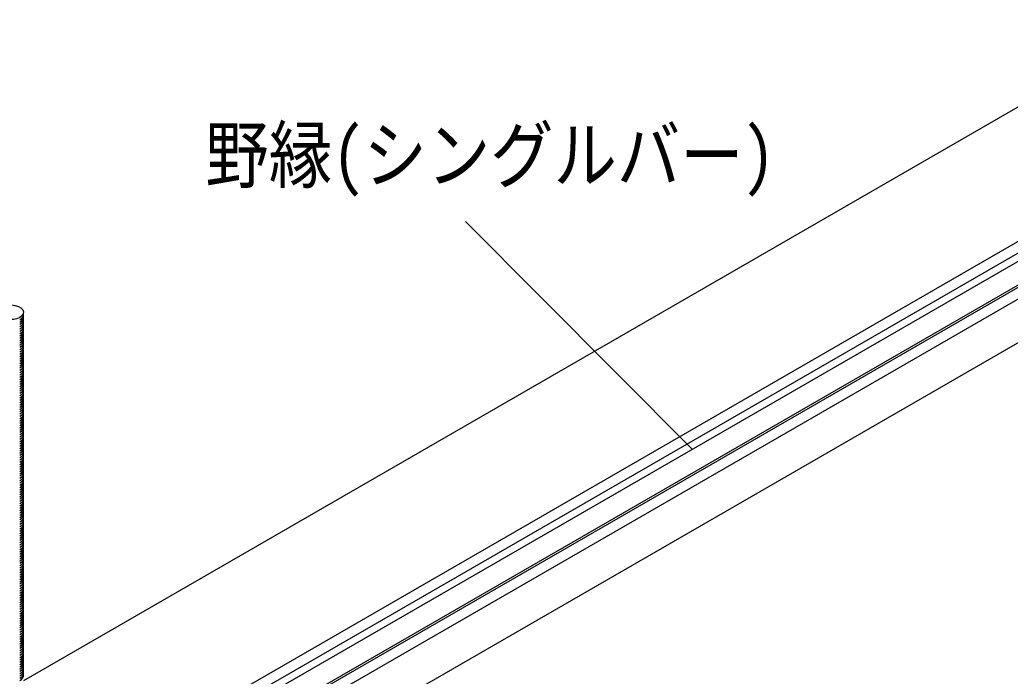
# Model space of a CAD drawing. Units: millimetres on the paper. Extents: x -3.97 to 3.97, y -2.75 to 2.75.
# Drawn here: x -2.647 to -1.657, y 0.874 to 1.53 of the extents above; entities that cross this region are included whole.
import ezdxf
from ezdxf.enums import TextEntityAlignment as Align

# ---------------------------------------------------------------- set-up
doc = ezdxf.new("R2010")
doc.units = ezdxf.units.MM
doc.header["$LTSCALE"] = 0.03
for name, color, linetype in [('0-0_文字･図枠･寸法', 7, 'Continuous'), ('0-2_天井下地', 7, 'Continuous'), ('0-3_天井ボード', 7, 'Continuous')]:
    doc.layers.add(name, color=color, linetype=linetype)
doc.styles.add('ＭＳ ゴシック', font='')
doc.styles.get('ＭＳ ゴシック').set_extended_font_data('MS Gothic')

msp = doc.modelspace()

# ---------------------------------------------------------------- linework, layer by layer
at = {"layer": '0-0_文字･図枠･寸法'}
msp.add_line((-1.97502, 1.10075), (-2.20181, 1.32866), dxfattribs=at)
at = {"layer": '0-2_天井下地'}
for p, q in [((-2.63138, 0.68417), (-1.11547, 1.55929)), ((-2.63482, 0.6385), (-1.07764, 1.53745)), ((-2.64378, 0.73448), (-1.26991, 1.52759)), ((-2.64384, 0.71465), (-1.25283, 1.51766)), ((-2.64372, 0.72302), (-1.25979, 1.52194)), ((-2.63632, 0.6951), (-1.23144, 1.50612)), ((-2.63528, 0.69341), (-1.22943, 1.50499))]:
    msp.add_line(p, q, dxfattribs=at)
msp.add_lwpolyline([(-2.64743, 1.23261), (-2.65032, 1.23136), (-2.65369, 1.23064), (-2.65729, 1.23049), (-2.66082, 1.23093), (-2.66398, 1.23193), (-2.66653, 1.2334), (-2.66826, 1.23523), (-2.66903, 1.23726), (-2.66877, 1.23934), (-2.66751, 1.24129), (-2.66535, 1.24296), (-2.66246, 1.2442), (-2.65908, 1.24493), (-2.65548, 1.24508), (-2.65196, 1.24464), (-2.6488, 1.24364), (-2.64625, 1.24217), (-2.64452, 1.24034), (-2.64375, 1.23831), (-2.64401, 1.23623), (-2.64527, 1.23428)], close=True, dxfattribs=at)
for centre in [(-2.64943, 1.2356), (-2.64943, 1.2333), (-2.64943, 1.231), (-2.64943, 1.231), (-2.64943, 1.2287), (-2.64943, 1.2264), (-2.64943, 1.2241), (-2.64943, 1.2218), (-2.64943, 1.21951), (-2.64943, 1.21721), (-2.64943, 1.21491), (-2.64943, 1.21261), (-2.64943, 1.21031), (-2.64943, 1.20801), (-2.64943, 1.20571), (-2.64943, 1.20341), (-2.64943, 1.20111), (-2.64943, 1.20111), (-2.64943, 1.19882), (-2.64943, 1.19652), (-2.64943, 1.19422), (-2.64943, 1.19192), (-2.64943, 1.18962), (-2.64943, 1.18732), (-2.64943, 1.18502), (-2.64943, 1.18502), (-2.64943, 1.18272), (-2.64943, 1.18042), (-2.64943, 1.17812), (-2.64943, 1.17583), (-2.64943, 1.17353), (-2.64943, 1.17123), (-2.64943, 1.17123), (-2.64943, 1.17123), (-2.64943, 1.16893), (-2.64943, 1.16663), (-2.64943, 1.16433), (-2.64943, 1.16203), (-2.64943, 1.15973), (-2.64943, 1.15743), (-2.64943, 1.15743), (-2.64943, 1.15513), (-2.64943, 1.15284), (-2.64943, 1.15054), (-2.64943, 1.14824), (-2.64943, 1.14594), (-2.64943, 1.14364), (-2.64943, 1.14134), (-2.64943, 1.14134), (-2.64943, 1.13904), (-2.64943, 1.13674), (-2.64943, 1.13444), (-2.64943, 1.13215), (-2.64943, 1.12985), (-2.64943, 1.12755), (-2.64943, 1.12755), (-2.64943, 1.12525), (-2.64943, 1.12295), (-2.64943, 1.12065), (-2.64943, 1.11835), (-2.64943, 1.11605), (-2.64943, 1.11375), (-2.64943, 1.11145), (-2.64943, 1.11145), (-2.64943, 1.10916), (-2.64943, 1.10686), (-2.64943, 1.10456), (-2.64943, 1.10226), (-2.64943, 1.09996), (-2.64943, 1.09766), (-2.64943, 1.09766), (-2.64943, 1.09536), (-2.64943, 1.09306), (-2.64943, 1.09076), (-2.64943, 1.08847), (-2.64943, 1.08617), (-2.64943, 1.08387), (-2.64943, 1.08157), (-2.64943, 1.07927), (-2.64943, 1.07697), (-2.64943, 1.07467), (-2.64943, 1.07237), (-2.64943, 1.07007), (-2.64943, 1.06777), (-2.64943, 1.06777), (-2.64943, 1.06548), (-2.64943, 1.06318), (-2.64943, 1.06088), (-2.64943, 1.05858), (-2.64943, 1.05628), (-2.64943, 1.05398), (-2.64943, 1.05168), (-2.64943, 1.05168), (-2.64943, 1.04938), (-2.64943, 1.04708), (-2.64943, 1.04478), (-2.64943, 1.04249), (-2.64943, 1.04019), (-2.64943, 1.03789), (-2.64943, 1.03789), (-2.64943, 1.03559), (-2.64943, 1.03329), (-2.64943, 1.03099), (-2.64943, 1.02869), (-2.64943, 1.02639), (-2.64943, 1.02409), (-2.64943, 1.0218), (-2.64943, 1.0218), (-2.64943, 1.0195), (-2.64943, 1.0172), (-2.64943, 1.0149), (-2.64943, 1.0126), (-2.64943, 1.0103), (-2.64943, 1.008), (-2.64943, 1.008), (-2.64943, 1.0057), (-2.64943, 1.0034), (-2.64943, 1.0011), (-2.64943, 0.99881), (-2.64943, 0.99651), (-2.64943, 0.99421), (-2.64943, 0.99191), (-2.64943, 0.99191), (-2.64943, 0.98961), (-2.64943, 0.98731), (-2.64943, 0.98501), (-2.64943, 0.98271), (-2.64943, 0.98041), (-2.64943, 0.97812), (-2.64943, 0.97812), (-2.64943, 0.97582), (-2.64943, 0.97352), (-2.64943, 0.97122), (-2.64943, 0.96892), (-2.64943, 0.96662), (-2.64943, 0.96432), (-2.64943, 0.96202), (-2.64943, 0.96202), (-2.64943, 0.95972), (-2.64943, 0.95742), (-2.64943, 0.95513), (-2.64943, 0.95283), (-2.64943, 0.95053), (-2.64943, 0.94823), (-2.64943, 0.94823), (-2.64943, 0.94593), (-2.64943, 0.94363), (-2.64943, 0.94133), (-2.64943, 0.93903), (-2.64943, 0.93673), (-2.64943, 0.93443), (-2.64943, 0.93214), (-2.64943, 0.93214), (-2.64943, 0.92984), (-2.64943, 0.92754), (-2.64943, 0.92524), (-2.64943, 0.92294), (-2.64943, 0.92064), (-2.64943, 0.91834), (-2.64943, 0.91834), (-2.64943, 0.91604), (-2.64943, 0.91374), (-2.64943, 0.91145), (-2.64943, 0.90915), (-2.64943, 0.90685), (-2.64943, 0.90455), (-2.64943, 0.90225), (-2.64943, 0.90225), (-2.64943, 0.89995), (-2.64943, 0.89765), (-2.64943, 0.89535), (-2.64943, 0.89305), (-2.64943, 0.89075), (-2.64943, 0.88846), (-2.64943, 0.88846), (-2.64943, 0.88616), (-2.64943, 0.88386), (-2.64943, 0.88156), (-2.64943, 0.87926), (-2.64943, 0.87696), (-2.64943, 0.87466)]:
    msp.add_arc(centre, 0.00565, 290.75636, 10.56015, dxfattribs=at)
at = {"layer": '0-3_天井ボード'}
msp.add_line((-1.2817, 1.65525), (-2.64385, 0.8689), dxfattribs=at)

# ---------------------------------------------------------------- texts
at = {"layer": '0-0_文字･図枠･寸法', "style": 'ＭＳ ゴシック', "width": 0.85}
msp.add_text('野縁(シングルバー)', height=0.05461, dxfattribs=at).set_placement((-2.46181, 1.35153), align=Align.BOTTOM_LEFT)

doc.saveas('drawing.dxf')
